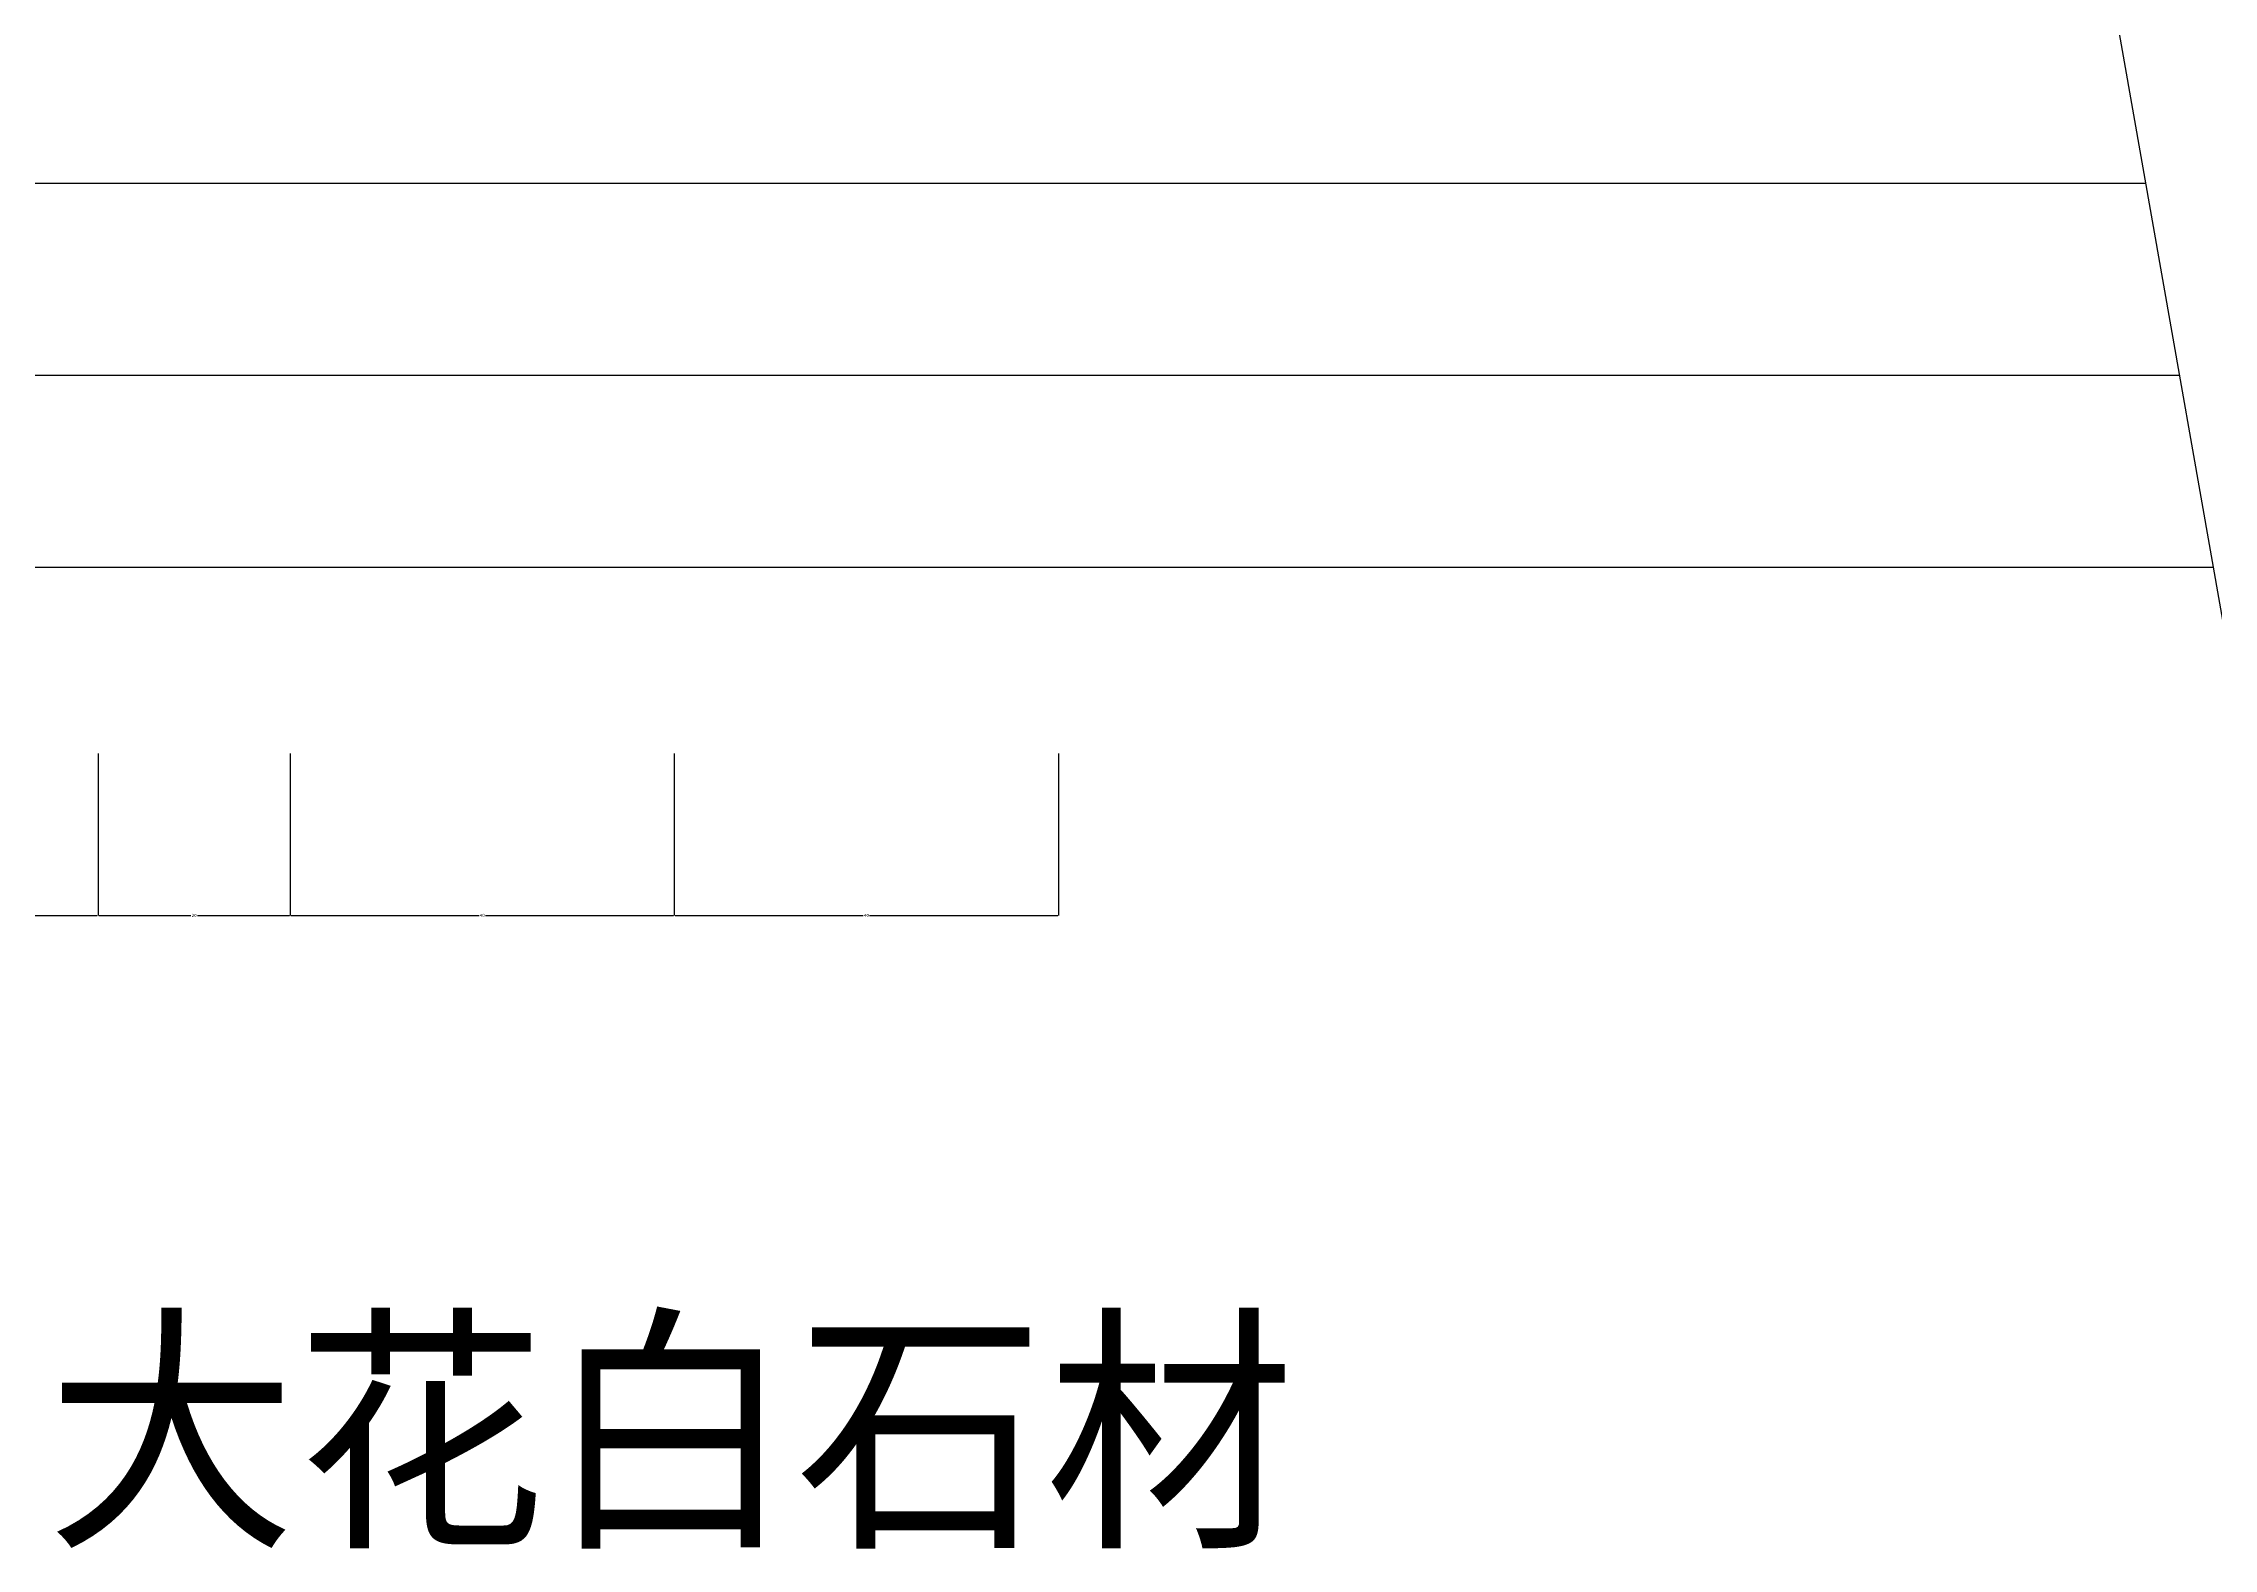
# Model space of a CAD drawing. Header units: metres. Extents: x 257 to 5327, y 365 to 7077.
# Drawn here: x 1653 to 2331, y 537 to 1007 of the extents above; entities that cross this region are included whole.
import ezdxf

# ---------------------------------------------------------------- set-up
doc = ezdxf.new("R2010")
doc.units = ezdxf.units.M
for name, color, linetype in [('4', 4, 'Continuous'), ('7', 7, 'Continuous'), ('DIM', 3, 'Continuous'), ('TEXT', 3, 'Continuous')]:
    doc.layers.add(name, color=color, linetype=linetype)
doc.dimstyles.get("Standard").update_dxf_attribs({"dimtxt": 2.5, "dimasz": 2.5, "dimexe": 1.25, "dimexo": 0.625, "dimtad": 1, "dimcen": 2.5, "dimazin": 3, "dimtfac": 1, "dimtmove": 0, "dimatfit": 3})

# ---------------------------------------------------------------- blocks, each defined once
blk = doc.blocks.new('*D28')
for p, q in [((1340.52, 785.48), (1340.52, 734.97)), ((1670.52, 785.48), (1670.52, 734.97)), ((1340.77, 734.97), (1504.02, 734.97)), ((1507.02, 734.97), (1670.27, 734.97))]:
    blk.add_line(p, q)
at = {"layer": 'Defpoints'}
for p in [(1340.52, 785.48), (1670.52, 785.48), (1340.52, 734.97)]:
    blk.add_point(p, dxfattribs=at)
at = {"layer": 'DIM', "insert": (1505.52, 734.97), "char_height": 1, "attachment_point": 5}
blk.add_mtext('110', dxfattribs=at)
blk = doc.blocks.new('*D30')
for p, q in [((1670.52, 785.48), (1670.52, 734.97)), ((1730.52, 785.48), (1730.52, 734.97)), ((1670.77, 734.97), (1699.52, 734.97)), ((1701.52, 734.97), (1730.27, 734.97))]:
    blk.add_line(p, q)
at = {"layer": 'Defpoints'}
for p in [(1670.52, 785.48), (1730.52, 785.48), (1670.52, 734.97)]:
    blk.add_point(p, dxfattribs=at)
at = {"layer": 'DIM', "insert": (1700.52, 734.97), "char_height": 1, "attachment_point": 5}
blk.add_mtext('20', dxfattribs=at)
blk = doc.blocks.new('*D31')
for p, q in [((1730.52, 785.48), (1730.52, 734.97)), ((1850.52, 785.48), (1850.52, 734.97)), ((1730.77, 734.97), (1789.52, 734.97)), ((1791.52, 734.97), (1850.27, 734.97))]:
    blk.add_line(p, q)
at = {"layer": 'Defpoints'}
for p in [(1730.52, 785.48), (1850.52, 785.48), (1730.52, 734.97)]:
    blk.add_point(p, dxfattribs=at)
at = {"layer": 'DIM', "insert": (1790.52, 734.97), "char_height": 1, "attachment_point": 5}
blk.add_mtext('40', dxfattribs=at)
blk = doc.blocks.new('*D32')
for p, q in [((1850.52, 785.48), (1850.52, 734.97)), ((1970.52, 785.48), (1970.52, 734.97)), ((1850.77, 734.97), (1909.52, 734.97)), ((1911.52, 734.97), (1970.27, 734.97))]:
    blk.add_line(p, q)
at = {"layer": 'Defpoints'}
for p in [(1850.52, 785.48), (1970.52, 785.48), (1850.52, 734.97)]:
    blk.add_point(p, dxfattribs=at)
at = {"layer": 'DIM', "insert": (1910.52, 734.97), "char_height": 1, "attachment_point": 5}
blk.add_mtext('40', dxfattribs=at)

msp = doc.modelspace()

# ---------------------------------------------------------------- linework, layer by layer
at = {"layer": '4'}
msp.add_line((693.83, 843.69), (2331.21, 843.69), dxfattribs=at)
at = {"layer": '7'}
for p, q in [((721.45, 963.69), (2310.1, 963.69)), ((707.64, 903.69), (2320.65, 903.69))]:
    msp.add_line(p, q, dxfattribs=at)
at = {"layer": 'DIM'}
msp.add_line((2175.41, 1729.42), (2361.46, 671.68), dxfattribs=at)

# ---------------------------------------------------------------- texts
at = {"layer": 'TEXT'}
msp.add_text('大花白石材', height=60, dxfattribs=at).set_placement((1654.36, 543.75))

# ---------------------------------------------------------------- dimensions: what is measured, and where the dimension line sits
at = {"layer": 'DIM'}
for base, p1, p2, text, picture, middle in [((1340.52, 734.97), (1340.52, 785.48), (1670.52, 785.48), '110', '*D28', (1505.52, 734.97)), ((1670.52, 734.97), (1670.52, 785.48), (1730.52, 785.48), '20', '*D30', (1700.52, 734.97)), ((1730.52, 734.97), (1730.52, 785.48), (1850.52, 785.48), '40', '*D31', (1790.52, 734.97)), ((1850.52, 734.97), (1850.52, 785.48), (1970.52, 785.48), '40', '*D32', (1910.52, 734.97))]:
    dim = msp.add_linear_dim(base=base, p1=p1, p2=p2, text=text, dimstyle='Standard', dxfattribs=at)
    dim.commit()
    dim.dimension.update_dxf_attribs({"geometry": picture, "text_midpoint": middle})

doc.saveas('drawing.dxf')
